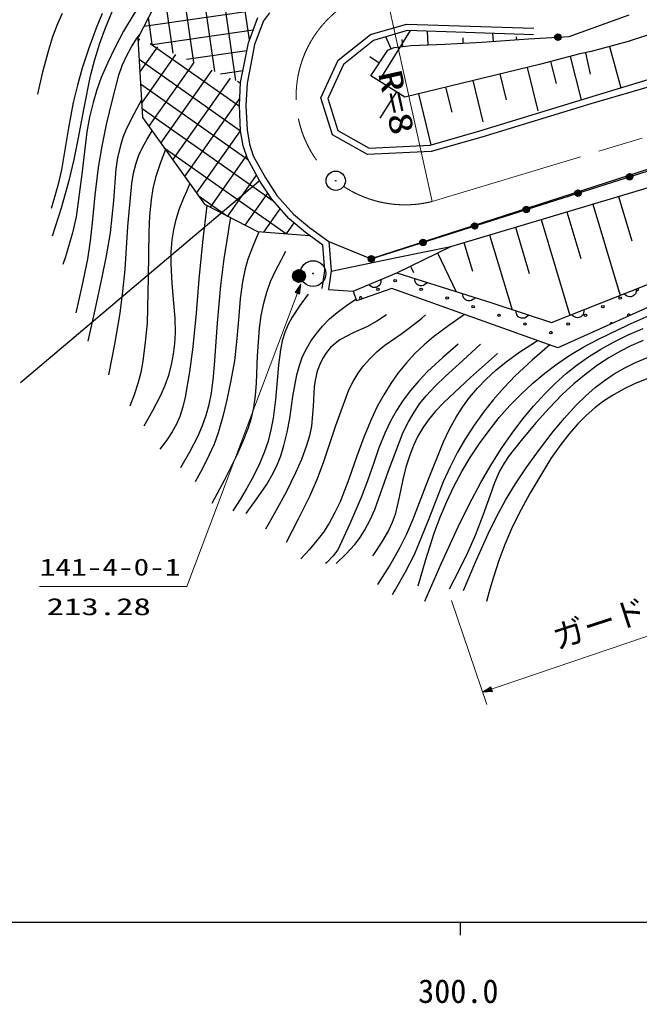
# Model space of a CAD drawing. Units: millimetres, scale not verified. Extents: x 40000 to 680000, y 20000 to 380000.
# Drawn here: x 333830 to 381880, y 198715 to 274984 of the extents above; entities that cross this region are included whole.
import ezdxf
from ezdxf.enums import TextEntityAlignment as Align

# ---------------------------------------------------------------- set-up
doc = ezdxf.new("R2010")
doc.units = ezdxf.units.MM
doc.header["$LTSCALE"] = 1000
doc.linetypes.add('CHAIN', pattern=[18.5, 12, -1.5, 3.5, -1.5])
for name, color, linetype, lineweight in [('M-BGD', 7, 'Continuous', 25), ('M-BGD-HTXT', 7, 'Continuous', 13), ('M-BMK', 2, 'CHAIN', 13), ('M-BMK-SRVR', 3, 'Continuous', 25), ('M-STR-STRC', 7, 'Continuous', 25), ('M-TTL-BAND', 7, 'Continuous', 25)]:
    doc.layers.add(name, color=color, linetype=linetype, lineweight=lineweight)
doc.styles.add('ＭＳ ゴシック', font='')
doc.styles.get('ＭＳ ゴシック').set_extended_font_data('MS Gothic')

# ---------------------------------------------------------------- blocks, each defined once
blk = doc.blocks.new('BUHIN91')
at = {"color": 3, "linetype": 'Continuous', "lineweight": 25}
for radius in [995, 30]:
    blk.add_circle((0, 0), radius, dxfattribs=at)
blk = doc.blocks.new('BUHIN106')
at = {"color": 7, "linetype": 'Continuous', "lineweight": 25}
for radius in [249, 220, 191, 161, 132, 97.5, 67.5, 38.8, 7.5]:
    blk.add_circle((0, 0), radius, dxfattribs=at)
blk = doc.blocks.new('BUHIN117')
at = {"color": 7, "linetype": 'Continuous', "lineweight": 25}
blk.add_lwpolyline([(72, 495), (180, 439), (268, 365), (363, 256), (406, 138), (424, 17), (402, -137), (351, -248), (275, -348), (153, -429), (48, -474), (-72, -495)], dxfattribs=at)
blk = doc.blocks.new('BUHIN119')
at = {"color": 7, "linetype": 'Continuous', "lineweight": 25}
blk.add_lwpolyline([(-258, 429), (-138, 454), (-24, 452), (119, 428), (227, 364), (318, 281), (398, 149), (428, 30), (434, -95), (389, -236), (337, -337), (258, -429)], dxfattribs=at)
blk = doc.blocks.new('BUHIN133')
at = {"color": 7, "linetype": 'Continuous', "lineweight": 25}
for radius in [498, 440, 382, 322, 265, 195, 135, 77.5, 15]:
    blk.add_circle((0, 0), radius, dxfattribs=at)
blk = doc.blocks.new('BUHIN142')
at = {"color": 7, "linetype": 'Continuous', "lineweight": 13}
for points in [[(0, 0), (-187, 750), (-518, 574)], [(-72, 136), (-447, 559), (-215, 682)], [(-108, 202), (-408, 547), (-226, 644)], [(-144, 270), (-370, 536), (-238, 606)], [(-179, 336), (-332, 524), (-250, 568)]]:
    blk.add_lwpolyline(points, close=True, dxfattribs=at)
for points in [[(-36, 68), (-485, 570), (-203, 720), (-37, 69)], [(-278, 521), (-215, 404), (-294, 512), (-261, 530), (-215, 404)]]:
    blk.add_lwpolyline(points, dxfattribs=at)
blk = doc.blocks.new('BUHIN148')
at = {"color": 3, "linetype": 'Continuous', "lineweight": 25}
for radius in [746, 22.5]:
    blk.add_circle((0, 0), radius, dxfattribs=at)

msp = doc.modelspace()

# ---------------------------------------------------------------- hatches: boundary and pattern name
at = {"layer": 'M-BGD'}
h = msp.add_hatch(dxfattribs=at)
h.set_pattern_fill('USER', color=256, style=0, pattern_type=2)
h.set_pattern_definition([(278.23, (352807, 275829), (1484.55, 214.72), []), (188.23, (352807, 275829), (214.72, -1484.55), [])])
h.paths.add_polyline_path([(342996, 273555), (347239, 281862), (353486, 286553), (361342, 288531), (360374, 280739), (359291, 280554), (358067, 280102), (357172, 279633), (355969, 278842), (354738, 277885), (353633, 276757), (352807, 275829), (352292, 275140), (351564, 273199), (351271, 271625), (350960, 270115)])
h = msp.add_hatch(dxfattribs=at)
h.set_pattern_fill('USER', color=256, style=0, pattern_type=2)
h.set_pattern_definition([(324.882, (350966, 266374), (862.89, 1226.96), []), (234.882, (350966, 266374), (1226.96, -862.89), [])])
h.paths.add_polyline_path([(356314, 258242), (352266, 258553), (348151, 260689), (343357, 267388), (342996, 273555), (350960, 270115), (350864, 268324), (350966, 266374), (351171, 265198), (351486, 264217), (352462, 262451), (353382, 261055), (354718, 259544), (355991, 258474)])

# ---------------------------------------------------------------- linework, layer by layer
for p, q in [((347239, 281862), (342996, 273555)), ((353194, 275512), (352735, 274897)), ((351564, 273199), (352292, 275140)), ((352735, 274897), (352047, 273065)), ((361039, 273831), (363821, 274643)), ((363821, 274643), (373693, 274315)), ((386546, 275133), (381002, 273285)), ((358528, 271837), (361039, 273831)), ((363884, 274140), (361273, 273379)), ((361717, 270210), (364140, 274132)), ((373676, 273816), (363884, 274140)), ((365500, 273028), (365456, 274088)), ((370561, 273307), (370520, 273920)), ((342996, 273555), (343357, 267388)), ((351271, 271625), (351564, 273199)), ((352047, 273065), (351762, 271529)), ((361273, 273379), (358932, 271519)), ((362624, 272732), (362232, 273658)), ((363534, 272905), (363478, 273456)), ((364194, 272973), (366807, 273083)), ((366807, 273083), (369657, 273246)), ((368232, 273164), (368208, 273581)), ((369657, 273246), (373273, 273490)), ((372369, 273429), (372355, 273644)), ((373273, 273490), (375570, 273626)), ((381002, 273285), (378143, 272517)), ((361057, 270618), (362373, 272626)), ((362373, 272626), (362874, 272838)), ((362874, 272838), (364194, 272973)), ((377269, 272324), (374235, 271540)), ((378143, 272517), (377269, 272324)), ((377706, 272421), (378072, 270755)), ((379573, 272901), (380434, 269694)), ((350960, 270115), (351271, 271625)), ((351762, 271529), (351458, 270051)), ((357181, 268914), (358528, 271837)), ((358932, 271519), (357716, 268880)), ((361715, 271622), (360988, 272098)), ((374235, 271540), (363699, 268986)), ((374993, 271736), (375436, 270022)), ((376510, 272128), (377379, 268766)), ((371074, 270774), (371558, 268777)), ((373181, 271285), (374000, 267907)), ((350864, 268324), (350960, 270115)), ((351458, 270051), (351365, 268323)), ((363699, 268986), (361057, 270618)), ((368967, 270263), (369745, 267056)), ((377963, 268944), (383150, 270520)), ((363039, 269394), (361767, 267335)), ((364753, 269241), (365715, 265273)), ((366860, 269752), (367330, 267812)), ((383258, 269953), (378108, 268466)), ((358085, 266051), (357181, 268914)), ((357716, 268880), (358502, 266391)), ((369519, 266365), (377963, 268944)), ((378108, 268466), (369661, 265886)), ((350966, 266374), (350864, 268324)), ((351365, 268323), (351464, 266430)), ((343357, 267388), (348151, 260689)), ((351171, 265198), (350966, 266374)), ((351464, 266430), (351658, 265318)), ((358502, 266391), (360932, 265032)), ((361097, 256439), (393144, 266626)), ((365668, 265260), (369519, 266365)), ((360813, 264526), (358085, 266051)), ((369661, 265886), (365750, 264763)), ((351486, 264217), (351171, 265198)), ((351658, 265318), (351947, 264416)), ((365750, 264763), (360813, 264526)), ((360932, 265032), (365668, 265260)), ((387328, 264943), (361097, 256439)), ((367273, 257402), (393913, 265364)), ((352462, 262451), (351486, 264217)), ((351947, 264416), (352891, 262710)), ((353382, 261055), (352462, 262451)), ((352891, 262710), (353780, 261360)), ((354718, 259544), (353382, 261055)), ((353780, 261360), (355068, 259903)), ((380268, 261286), (381300, 257834)), ((348151, 260689), (352266, 258553)), ((376270, 260091), (377355, 256461)), ((378269, 260689), (380386, 253607)), ((355991, 258474), (354718, 259544)), ((355068, 259903), (356298, 258869)), ((374270, 259493), (376493, 252057)), ((352266, 258553), (356314, 258242)), ((356298, 258869), (357816, 257778)), ((372271, 258896), (373346, 255301)), ((357336, 257507), (355991, 258474)), ((370272, 258298), (372010, 252483)), ((357490, 255537), (357336, 257507)), ((357816, 257778), (357993, 255520)), ((357816, 257778), (361097, 256439)), ((363078, 255365), (367273, 257402)), ((363192, 256557), (367273, 257402)), ((368272, 257701), (368936, 255481)), ((357988, 255488), (363192, 256557)), ((366224, 256893), (367687, 253878)), ((375077, 251494), (387267, 256346)), ((357289, 254132), (357490, 255537)), ((357993, 255520), (357784, 254062)), ((364126, 255875), (364370, 255372)), ((359678, 253925), (363078, 255365)), ((363078, 255365), (370526, 253011)), ((388708, 255423), (375560, 249547)), ((357784, 254062), (359678, 253925)), ((362677, 254129), (359938, 253192)), ((375560, 249547), (362677, 254129)), ((359678, 253925), (359938, 253192)), ((370526, 253011), (375077, 251494))]:
    msp.add_line(p, q, dxfattribs=at)
for points in [[(336376, 258217), (337063, 260401), (337695, 262609), (338063, 264133), (338374, 265682), (338821, 268154), (339329, 270621), (339662, 271896), (340053, 273156), (340487, 274351), (340977, 275527), (341454, 276537), (341983, 277517), (342405, 278184), (342876, 278814), (343374, 279370), (343917, 279887), (344625, 280465), (345372, 280999), (346532, 281728), (347721, 282404), (348158, 282643), (348596, 282881)], [(346457, 280330), (345229, 278891), (344051, 277416), (343317, 276397), (342626, 275335), (341892, 274086), (341209, 272803), (340657, 271665), (340156, 270495), (339807, 269537), (339517, 268562), (339255, 267436), (339051, 266295), (338659, 262994), (338208, 259704), (337918, 258461), (337567, 257219), (337380, 256606), (337189, 255993)], [(335244, 269196), (335635, 270935), (336083, 272654), (336405, 273673), (336785, 274674), (337153, 275481)], [(340226, 275472), (339754, 274335), (339183, 272784), (338671, 271219), (338302, 269905), (337990, 268573), (337607, 266592), (337282, 264590), (337065, 263352), (336787, 262116), (336540, 261231), (336271, 260340)], [(375570, 273626), (376431, 273683), (381084, 275356)], [(338207, 252253), (338685, 254329), (339107, 256424), (339324, 257825), (339483, 259243), (339679, 261382), (339934, 263509), (340218, 265179), (340564, 266852), (341018, 268776), (341531, 270690), (341789, 271436), (342104, 272165), (342500, 272878), (342951, 273564), (343047, 273705), (343144, 273845)], [(343276, 268761), (342670, 267664), (342118, 266542), (341837, 265844), (341611, 265119), (341426, 264280), (341299, 263423), (341102, 260931), (340845, 258450), (340542, 256668), (340178, 254889), (339653, 252482), (339121, 250064)], [(340743, 247438), (341213, 249825), (341621, 252216), (341841, 253913), (342003, 255625), (342230, 258936), (342522, 262291), (342661, 263082), (342860, 263863), (343076, 264480), (343353, 265084), (343706, 265722), (344093, 266359)], [(345126, 264915), (344718, 263842), (344365, 262744), (344168, 261890), (344027, 261012), (343907, 259774), (343846, 258521), (343807, 254985), (343707, 251446), (343572, 249975), (343376, 248509), (343215, 247637), (342994, 246769), (342699, 245891), (342366, 245013)], [(343481, 243498), (344158, 244670), (344781, 245866), (345115, 246634), (345395, 247425), (345612, 248228), (345770, 249045), (345869, 249870), (345909, 250707), (345880, 251852), (345790, 253007), (345650, 254524), (345569, 256051), (345582, 256977), (345656, 257909), (345775, 258700), (345955, 259487), (346224, 260331), (346550, 261157), (346787, 261699), (347035, 262248)], [(348351, 260585), (348012, 257730), (347731, 254856), (347519, 252234), (347246, 249623), (346988, 247671), (346667, 245715), (346485, 244966), (346242, 244225), (345983, 243618), (345666, 243029), (345206, 242345), (344698, 241680)], [(346318, 240267), (347020, 241483), (347667, 242727), (348011, 243510), (348297, 244311), (348523, 245151), (348695, 246020), (348862, 247282), (348972, 248569), (349170, 251479), (349426, 254360), (349691, 256446), (350017, 258530), (350107, 259073), (350199, 259626)], [(352375, 258544), (351925, 257485), (351534, 256410), (351299, 255550), (351121, 254664), (350940, 253349), (350816, 252009), (350677, 250272), (350477, 248537), (350212, 247011), (349887, 245496), (349579, 244210), (349213, 242943), (348900, 242082), (348532, 241244), (348000, 240193), (347433, 239156)], [(348750, 237507), (349733, 239335), (350663, 241194), (351140, 242256), (351565, 243350), (351802, 244111), (351982, 244894), (352121, 245835), (352202, 246788), (352281, 248927), (352420, 251072), (352560, 252040), (352759, 252995), (352995, 253844), (353288, 254672), (353662, 255519), (354096, 256349), (354285, 256689), (354481, 257037)], [(361838, 254840), (361846, 254719), (361829, 254605), (361785, 254467), (361707, 254369), (361612, 254291), (361470, 254230), (361348, 254217), (361223, 254229), (361090, 254292), (360997, 254359), (360918, 254450)], [(356206, 253702), (355557, 252819), (354965, 251912), (354656, 251337), (354403, 250739), (354197, 250070), (354048, 249379), (353890, 248209), (353790, 247013), (353667, 245545), (353486, 244090), (353317, 243194), (353089, 242309), (352794, 241428), (352437, 240555), (351970, 239586), (351452, 238649), (350919, 237771), (350370, 236903)], [(351381, 236703), (352206, 237802), (352975, 238927), (353394, 239637), (353763, 240382), (354069, 241156), (354320, 241954), (354572, 242989), (354769, 244053), (355018, 245768), (355324, 247454), (355518, 248161), (355771, 248857), (356062, 249467), (356408, 250054), (356836, 250654), (357313, 251220), (357862, 251775), (358449, 252284), (359162, 252817), (359893, 253320)], [(362277, 252095), (361535, 251612), (360757, 251178), (359698, 250696), (358669, 250162), (358285, 249888), (357930, 249561), (357611, 249177), (357337, 248751), (357094, 248256), (356906, 247737), (356759, 247139), (356673, 246536), (356600, 244998), (356465, 243455), (356301, 242704), (356076, 241957), (355675, 240890), (355218, 239846), (354482, 238360), (353687, 236893), (353297, 236196), (352900, 235492)], [(354520, 234483), (355463, 236275), (356353, 238097), (356913, 239396), (357420, 240727), (358356, 243507), (359356, 246287), (359683, 246935), (360067, 247564), (360495, 248143), (360978, 248696), (361541, 249246), (362146, 249750), (363459, 250649), (364739, 251597), (365026, 251847), (365311, 252100)], [(368322, 252121), (367104, 251283), (365914, 250392), (365184, 249770), (364484, 249093), (363819, 248365), (363192, 247589), (362607, 246769), (362067, 245908), (361563, 244985), (361115, 244039), (360525, 242601), (359987, 241127), (359358, 239359), (358670, 237607), (358277, 236761), (357829, 235938), (357384, 235254), (356883, 234596), (356274, 233879), (355635, 233171)], [(364741, 231098), (365328, 233138), (365971, 235157), (366429, 236405), (366944, 237632), (367499, 238799), (368108, 239939), (368766, 241043), (369475, 242116), (370223, 243138), (371019, 244125), (371848, 245057), (372728, 245955), (373627, 246789), (374565, 247575), (375516, 248295), (376500, 248965), (377582, 249613), (378701, 250213), (381003, 251312), (383346, 252363)], [(373276, 252094), (373202, 251998), (373114, 251924), (372989, 251850), (372866, 251828), (372743, 251832), (372596, 251881), (372496, 251951), (372411, 252043), (372353, 252178), (372327, 252290), (372328, 252410)], [(365249, 229885), (366511, 232781), (367828, 235653), (368683, 237384), (369597, 239098), (370385, 240458), (371224, 241787), (372010, 242924), (372851, 244036), (373661, 245010), (374517, 245945), (375346, 246764), (376214, 247539), (377059, 248214), (377939, 248841), (378888, 249437), (379876, 249985), (381009, 250541), (382168, 251042)], [(367844, 249813), (366632, 248777), (365458, 247693), (364779, 246990), (364138, 246239), (363577, 245484), (363060, 244686), (362588, 243847), (362171, 242982), (361687, 241777), (361255, 240541), (360807, 239226), (360299, 237925), (359433, 235890), (358511, 233883), (358134, 233401), (357700, 232946), (357629, 232875), (357557, 232805)], [(358366, 232806), (359117, 233532), (359818, 234295), (360233, 234839), (360606, 235428), (361009, 236200), (361365, 237012), (362442, 240010), (363577, 242993), (363971, 243795), (364416, 244564), (364859, 245212), (365350, 245823), (366063, 246588), (366831, 247323), (368206, 248560), (369563, 249816)], [(361606, 231193), (362497, 232623), (363334, 234078), (363856, 235120), (364327, 236196), (365476, 239232), (366687, 242259), (367159, 243232), (367682, 244174), (368171, 244938), (368716, 245677), (369331, 246404), (369999, 247100), (370753, 247797), (371547, 248447), (372625, 249227), (373742, 249959), (373860, 250035), (373977, 250110)], [(374939, 249768), (373583, 248587), (372261, 247356), (371391, 246458), (370559, 245511), (369792, 244548), (369073, 243548), (368405, 242515), (367788, 241451), (367200, 240313), (366661, 239140), (365569, 236293), (364424, 233478), (363734, 232149), (362983, 230836), (362851, 230611), (362719, 230386)], [(382180, 250100), (381232, 249697), (380366, 249264), (379518, 248774), (378625, 248183), (377756, 247536), (376812, 246753), (375909, 245925), (374878, 244867), (373885, 243761), (372809, 242495), (371778, 241187), (371390, 240598), (371050, 239970), (370653, 239067), (370305, 238126), (369755, 236537), (369150, 234977), (368561, 233632), (367918, 232314), (367529, 231571), (367132, 230833)], [(370879, 249111), (368790, 247240), (366721, 245308), (366087, 244635), (365503, 243928), (365087, 243335), (364717, 242702), (364368, 241976), (364073, 241221), (363781, 240288), (363543, 239325), (363268, 237959), (362939, 236626), (362709, 235996), (362422, 235388), (361903, 234489), (361322, 233602), (361260, 233510), (361197, 233418)], [(368245, 230733), (369168, 232933), (370148, 235113), (370800, 236425), (371509, 237717), (372286, 238993), (373115, 240240), (374134, 241655), (375207, 243041), (376069, 244083), (376974, 245083), (377699, 245802), (378462, 246473), (379171, 247017), (379927, 247521), (380743, 247990), (381591, 248407), (382512, 248791)], [(382589, 247187), (381513, 246743), (380644, 246326), (379795, 245851), (379100, 245399), (378434, 244894), (377762, 244303), (377124, 243659), (376438, 242875), (375795, 242047), (375030, 240949), (374308, 239805), (373396, 238248), (372540, 236668), (371966, 235494), (371449, 234298), (370984, 233039), (370574, 231756), (370299, 230816), (370032, 229872)]]:
    msp.add_lwpolyline(points, dxfattribs=at)
for centre, radius in [((375570, 273626), 249), ((375570, 273626), 220), ((375570, 273626), 191), ((375570, 273626), 161), ((375570, 273626), 132), ((375570, 273626), 97.5), ((375570, 273626), 67.5), ((375570, 273626), 38.8), ((375570, 273626), 7.5), ((362951, 254747), 99.5), ((361609, 254076), 99.5), ((364964, 254076), 99.5), ((366976, 253405), 99.5), ((380392, 253403), 99.5), ((368988, 252733), 99.5), ((379051, 252732), 99.5), ((371001, 252062), 99.5), ((377709, 252062), 99.5), ((373013, 251391), 99.5), ((376367, 251391), 99.5), ((375025, 250720), 99.5)]:
    msp.add_circle(centre, radius, dxfattribs=at)
for centre, start, end in [((381734, 254074), 161.11158, 62.29969), ((360268, 253405), 306.26491, 271.51515), ((381063, 252061), 353.61049, 234.54967), ((379721, 251391), 32.40386, 195.7563), ((378380, 250720), 76.88812, 151.27204)]:
    msp.add_arc(centre, 99.5, start, end, dxfattribs=at)
at = {"layer": 'M-BGD-HTXT'}
for p, q in [((362156, 277387), (365822, 260886)), ((355628, 254477), (346791, 231025)), ((369722, 222836), (404025, 234482)), ((346791, 231025), (335376, 231025)), ((367304, 229957), (370043, 221889))]:
    msp.add_line(p, q, dxfattribs=at)
for points in [[(355628, 254477), (355189, 253842), (355539, 253709)], [(355574, 254333), (355503, 253773), (355258, 253866)], [(355548, 254263), (355487, 253809), (355294, 253882)], [(355521, 254191), (355471, 253845), (355330, 253898)], [(355494, 254121), (355454, 253882), (355366, 253915)]]:
    msp.add_lwpolyline(points, close=True, dxfattribs=at)
for points in [[(355601, 254405), (355520, 253737), (355221, 253849), (355601, 254404)], [(355420, 253925), (355467, 254049), (355438, 253918), (355403, 253931), (355467, 254049)]]:
    msp.add_lwpolyline(points, dxfattribs=at)
msp.add_arc((398385, 251148), 75099, 109.25732, 178.62085, dxfattribs=at)
at = {"layer": 'M-BMK'}
msp.add_line((365822, 260886), (382730, 265988), dxfattribs=at)
for centre, radius, start, end in [((363771, 269037), 8504, 100.94653, 225.23053), ((363719, 269315), 8687, 236.66858, 284.00739)]:
    msp.add_arc(centre, radius, start, end, dxfattribs=at)
at = {"layer": 'M-STR-STRC'}
msp.add_line((352387, 262434), (333888, 246828), dxfattribs=at)
at = {"layer": 'M-TTL-BAND'}
for p, q in [((40000, 205000), (579000, 205000)), ((368000, 205000), (368000, 204000))]:
    msp.add_line(p, q, dxfattribs=at)

# ---------------------------------------------------------------- block references
at = {"layer": 'M-BGD', "rotation": 260.6994}
for name, p in [('BUHIN106', (381126, 262806)), ('BUHIN106', (377120, 261532)), ('BUHIN106', (373114, 260259)), ('BUHIN106', (369108, 258985)), ('BUHIN106', (365102, 257712)), ('BUHIN106', (361097, 256439)), ('BUHIN133', (355490, 255109)), ('BUHIN117', (364940, 254777)), ('BUHIN119', (381172, 253920)), ('BUHIN117', (368664, 253600)), ('BUHIN119', (377109, 252302))]:
    msp.add_blockref(name, p, dxfattribs=at)
at = {"layer": 'M-BGD-HTXT', "rotation": 260.6994}
msp.add_blockref('BUHIN142', (369722, 222836), dxfattribs=at)
at = {"layer": 'M-BMK-SRVR', "rotation": 260.6994}
for name, p in [('BUHIN148', (358338, 262496)), ('BUHIN91', (356579, 255298))]:
    msp.add_blockref(name, p, dxfattribs=at)

# ---------------------------------------------------------------- texts
at = {"layer": 'M-BGD-HTXT', "style": 'ＭＳ ゴシック', "width": 1.35}
msp.add_text('R=8', height=1833, rotation=282.4, dxfattribs=at).set_placement((361074, 270726), align=Align.BOTTOM_LEFT)
at = {"layer": 'M-BGD-HTXT', "style": 'ＭＳ ゴシック'}
for s, width, p in [('141-4-0-1', 1.35, (335389, 231483)), ('213.28', 1.5, (335921, 228417))]:
    msp.add_text(s, height=1320, dxfattribs=dict(at, width=width)).set_placement(p, align=Align.BOTTOM_LEFT)
msp.add_text('ガードレール', height=1833, rotation=18, dxfattribs=at).set_placement((375673, 225621), align=Align.BOTTOM_LEFT)
at = {"layer": 'M-TTL-BAND', "style": 'ＭＳ ゴシック'}
msp.add_text('300.0', height=1833, dxfattribs=at).set_placement((367844, 198195), align=Align.BOTTOM_CENTER)

doc.saveas('drawing.dxf')
